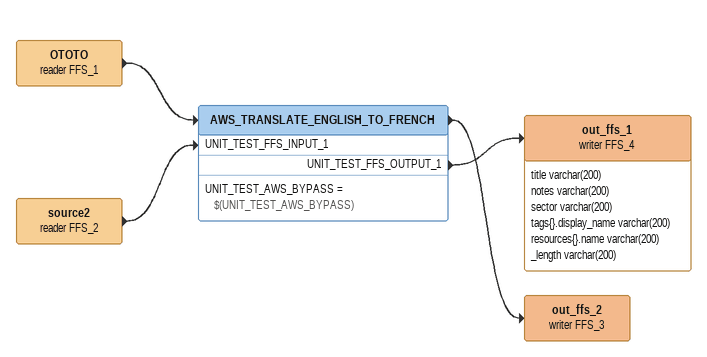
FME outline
OTOTO (reader FFS_1)
    -> AWS_TRANSLATE_ENGLISH_TO_FRENCH
source2 (reader FFS_2)
    -> AWS_TRANSLATE_ENGLISH_TO_FRENCH [UNIT_TEST_FFS_INPUT_1]
AWS_TRANSLATE_ENGLISH_TO_FRENCH
    UNIT_TEST_AWS_BYPASS = $(UNIT_TEST_AWS_BYPASS)
    -> out_ffs_2 (writer FFS_3)
    UNIT_TEST_FFS_OUTPUT_1 -> out_ffs_1 (writer FFS_4)
out_ffs_1 (writer FFS_4)
    attributes: title varchar(200), notes varchar(200), sector varchar(200), tags{}.display_name varchar(200), resources{}.name varchar(200), _length varchar(200)
out_ffs_2 (writer FFS_3)
